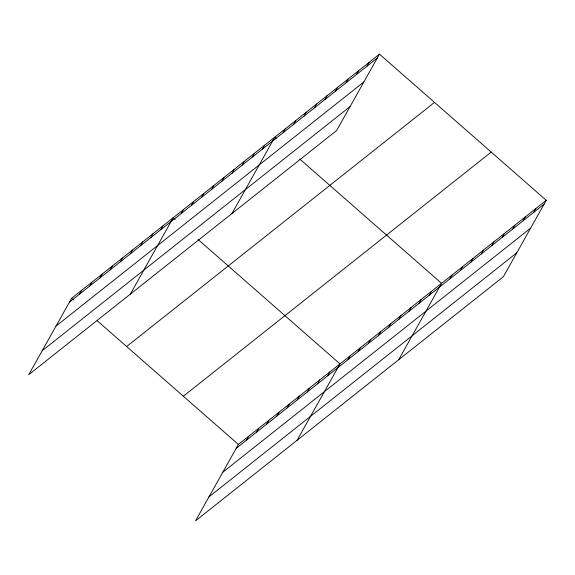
<?xml version="1.0" encoding="UTF-8"?>
<svg xmlns="http://www.w3.org/2000/svg" width="575" height="575" viewBox="0 0 575 575"><rect width="100%" height="100%" fill="white"/><g stroke="black" fill="none" stroke-linecap="round" stroke-linejoin="round"><path stroke-width="0.86" d="M379.486 54.151L71.616 298.296L28.75 374.677L336.619 130.539L379.486 54.151L546.25 200.323L503.384 276.704L195.514 520.849L238.381 444.461L546.25 200.323M79.616 294.077L81.772 290.238M89.779 286.027L91.935 282.181M99.935 277.969L102.091 274.124M110.098 269.912L112.254 266.067M120.254 261.855L122.41 258.01M130.417 253.798L132.573 249.952M140.573 245.741L142.737 241.895M150.736 237.683L152.893 233.838M160.899 229.626L163.056 225.781M130.345 294.113L173.212 217.731L175.181 219.449M181.218 213.512L183.375 209.674M191.374 205.455L193.531 201.617M201.537 197.397L203.694 193.559M211.693 189.34L213.85 185.502M221.857 181.29L224.013 177.445M232.013 173.233L234.169 169.388M242.176 165.176L244.332 161.331M252.332 157.119L254.488 153.273M262.495 149.062L264.651 145.216M231.941 213.548L274.807 137.159L276.122 138.309M283.123 132.703L285.279 128.857M293.588 124.401L295.744 120.563M304.053 116.1L306.209 112.262M314.525 107.798L316.681 103.96M324.99 99.504L327.146 95.658M335.455 91.202L337.611 87.357M345.927 82.901L348.083 79.055M356.392 74.599L358.548 70.754M366.864 66.297L369.021 62.452M246.38 440.249L248.537 436.403M256.543 432.192L258.7 428.346M266.699 424.134L268.863 420.289M276.863 416.077L279.019 412.232M287.026 408.02L289.182 404.175M297.182 399.963L299.338 396.125M307.345 391.906L309.501 388.067M317.501 383.848L319.657 380.01M327.664 375.791L329.82 371.953M297.11 440.277L339.976 363.896L198.109 239.545M347.983 359.684L350.139 355.839M358.139 351.627L360.295 347.782M368.302 343.57L370.458 339.724M378.458 335.512L380.614 331.667M388.621 327.455L390.777 323.61M398.777 319.398L400.933 315.553M408.94 311.341L411.096 307.496M419.096 303.284L421.252 299.446M429.259 295.227L431.415 291.388M398.712 359.713L441.571 283.331L299.704 158.98M449.887 278.868L452.043 275.03M460.352 270.573L462.508 266.728M470.817 262.272L472.973 258.427M481.289 253.97L483.446 250.125M491.754 245.669L493.911 241.823M502.227 237.367L504.383 233.522M512.692 229.066L514.848 225.22M523.157 220.764L525.313 216.926M533.629 212.463L535.785 208.624M69.46 302.134L377.329 57.996M56.027 326.075L363.896 81.938M42.183 350.743L350.053 106.598M126.651 346.531L434.52 102.386M183.346 396.225L491.215 152.088M236.224 448.306L544.094 204.161M222.791 472.24L530.66 228.103M208.948 496.908L516.817 252.77M71.616 298.296L73.578 300.013M97.168 320.692L238.381 444.461"/></g></svg>
